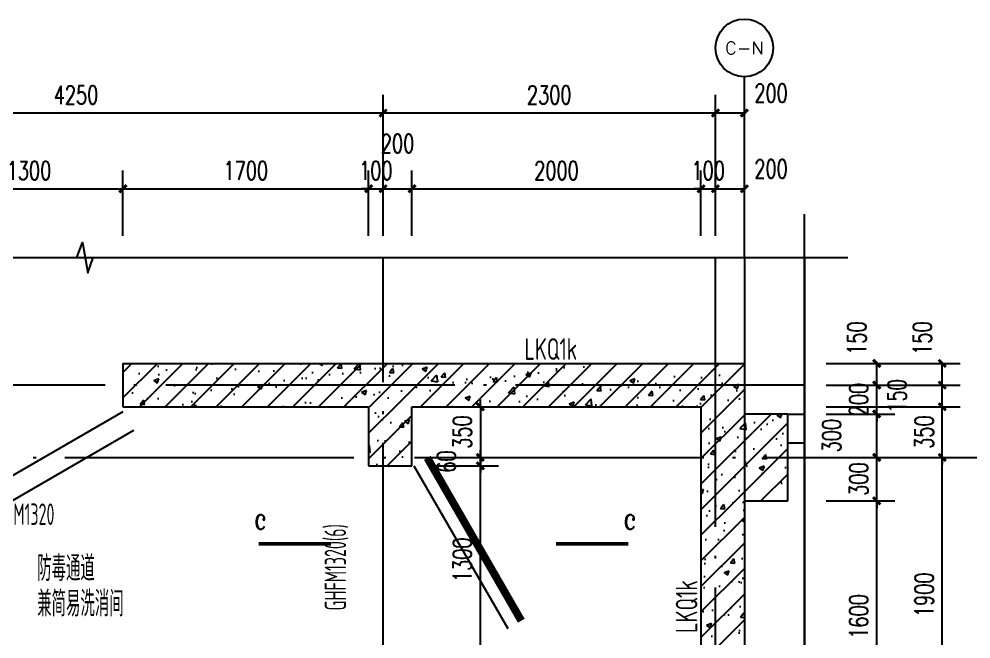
# Model space of a CAD drawing. Extents: x 37906 to 290206, y -18154 to 41246.
# Drawn here: x 255378 to 261965, y 20064 to 24351 of the extents above; entities that cross this region are included whole.
import ezdxf
from ezdxf.enums import TextEntityAlignment as Align

# ---------------------------------------------------------------- set-up
doc = ezdxf.new("R2010")
doc.units = 0
doc.header["$LTSCALE"] = 1000
doc.header["$MEASUREMENT"] = 0
doc.linetypes.add('DOTE', pattern=[2.42, 2, -0.2, 0.02, -0.2])
for name, color, linetype in [('A-COLUMN', 2, 'Continuous'), ('A-WALL', 2, 'Continuous'), ('AXIS', 3, 'Continuous'), ('AXIS_TEXT', 7, 'Continuous'), ('DIM_SYMB', 3, 'Continuous'), ('DOTE', 1, 'DOTE'), ('PUB_DIM', 3, 'Continuous'), ('PUB_HATCH', 8, 'Continuous'), ('PUB_TEXT', 7, 'Continuous'), ('RF-M', 7, 'Continuous'), ('RF-MBH', 11, 'Continuous'), ('RF-QT', 30, 'Continuous')]:
    doc.layers.add(name, color=color, linetype=linetype)
doc.layers.add('RF-WZ', color=110, linetype='Continuous', lineweight=0)
doc.styles.add('8B2_02', font='tssdeng.shx', dxfattribs={"width": 0.6, "bigfont": 'TSSDCHN.shx'})
doc.styles.add('_TCH_AXIS', font='COMPLEX', dxfattribs={"bigfont": 'GBCBIG'})
doc.styles.add('_TCH_DIM_T3', font='SIMPLEX', dxfattribs={"width": 0.705882, "bigfont": 'GBCBIG'})
doc.styles.add('_TCH_LABEL', font='COMPLEX', dxfattribs={"bigfont": 'GBCBIG'})
doc.styles.add('_TCH_WINDOW', font='tssdeng.shx', dxfattribs={"width": 0.8, "height": 3.5, "bigfont": 'tssdchn.shx'})
doc.styles.add('COMPLEX', font='COMPLEX.shx', dxfattribs={"width": 0.65})
doc.styles.get("Standard").update_dxf_attribs({"font": 'tssdeng2.shx', "width": 0.7, "bigfont": 'hztxt.shx'})
doc.dimstyles.new('_TCH_ARCH&&50', dxfattribs={"dimtxt": 127.5, "dimasz": 50, "dimexe": 125, "dimexo": 150, "dimgap": 61.25, "dimtad": 1, "dimdec": 0, "dimrnd": 5, "dimzin": 0, "dimdsep": 46, "dimtxsty": '_TCH_DIM_T3', "dimblk": 'ARCHTICK', "dimcen": 0.09, "dimclrt": 7, "dimazin": 2, "dimtfac": 1, "dimtdec": 0, "dimtix": 1, "dimtmove": 2, "dimatfit": 3, "dimfxl": 1, "dimtolj": 1, "dimtzin": 0, "dimarcsym": 0})
pattern_1 = [(45, (-1578335.02, -23544.15), (-88.388348, 88.388348), []), (50, (-1578335.02, -23544.15), (358.63009, -31.376067), [37.5, -412.5]), (355, (-1578335.02, -23544.15), (-69.37567, 376.09607), [30, -330]), (100.4514, (-1578305.13, -23546.77), (289.25469, 344.71977), [31.870095, -350.571056]), (46.1842, (-1578335, -23444.15), (533.62052, -82.75951), [56.25, -618.75]), (96.6356, (-1578290.55, -23451.05), (467.33135, 487.05894), [47.80514, -525.8565]), (351.1842, (-1578335, -23444.15), (467.33097, 487.0593), [45, -495]), (21, (-1578285.02, -23469.15), (298.453526, -201.309445), [37.5, -412.5]), (326, (-1578285.02, -23469.15), (121.657666, 362.57502), [30, -330]), (71.4514, (-1578260.15, -23485.93), (420.111314, 161.26525), [31.870095, -350.571056]), (37.5, (-1578335.02, -23544.15), (6.079928, 166.446927), [0, -326, 0, -335, 0, -331.25]), (7.5, (-1578335.02, -23544.15), (131.534769, 197.205856), [0, -191, 0, -318.5, 0, -126.25]), (327.5, (-1578446.52, -23544.15), (266.911218, -11.277436), [0, -125, 0, -390, 0, -517.5]), (317.5, (-1578496.52, -23544.15), (291.593085, 50.05249), [0, -162.5, 0, -259, 0, -367.5])]

# ---------------------------------------------------------------- blocks, each defined once
blk = doc.blocks.new('_ArchTick')
at = {"color": 0, "linetype": 'ByBlock', "const_width": 0.4}
blk.add_lwpolyline([(-0.5, -0.5), (0.5, 0.5)], dxfattribs=at)
blk = doc.blocks.new('*D684')
at = {"layer": 'Defpoints', "color": 0}
for p in [(260813, 21019.5), (261313, 21019.5), (260813, 19419.5)]:
    blk.add_point(p, dxfattribs=at)
at = {"layer": 'PUB_DIM', "color": 0, "lineweight": -2}
for p, q in [((260963, 21019.5), (261438, 21019.5)), ((261313, 19419.5), (261313, 21019.5)), ((260963, 19419.5), (261438, 19419.5))]:
    blk.add_line(p, q, dxfattribs=at)
at = {"layer": 'PUB_DIM', "color": 0, "lineweight": -2, "xscale": 50, "yscale": 50, "zscale": 50}
for p, rotation in [((261313, 21019.5), 90), ((261313, 19419.5), 270)]:
    blk.add_blockref('_ArchTick', p, dxfattribs=dict(at, rotation=rotation))
at = {"layer": 'PUB_DIM', "color": 7, "insert": (261188, 20219.5), "char_height": 127.5, "attachment_point": 5, "rotation": 90, "style": '_TCH_DIM_T3'}
blk.add_mtext('\\A1;1600', dxfattribs=at)
blk = doc.blocks.new('*D685')
at = {"layer": 'Defpoints', "color": 0}
for p in [(260813, 21319.5), (261313, 21319.5), (260813, 21019.5)]:
    blk.add_point(p, dxfattribs=at)
at = {"layer": 'PUB_DIM', "color": 0, "lineweight": -2}
for p, q in [((261313, 21319.5), (261313, 21369.5)), ((260963, 21319.5), (261438, 21319.5)), ((261313, 21019.5), (261313, 21319.5)), ((260963, 21019.5), (261438, 21019.5)), ((261313, 21019.5), (261313, 20969.5))]:
    blk.add_line(p, q, dxfattribs=at)
at = {"layer": 'PUB_DIM', "color": 0, "lineweight": -2, "xscale": 50, "yscale": 50, "zscale": 50}
for p, rotation in [((261313, 21319.5), 270), ((261313, 21019.5), 90)]:
    blk.add_blockref('_ArchTick', p, dxfattribs=dict(at, rotation=rotation))
at = {"layer": 'PUB_DIM', "color": 7, "insert": (261188, 21169.5), "char_height": 127.5, "attachment_point": 5, "rotation": 90, "style": '_TCH_DIM_T3'}
blk.add_mtext('\\A1;300', dxfattribs=at)
blk = doc.blocks.new('*D686')
at = {"layer": 'Defpoints', "color": 0}
for p in [(260813, 21619.5), (261313, 21619.5), (260813, 21319.5)]:
    blk.add_point(p, dxfattribs=at)
at = {"layer": 'PUB_DIM', "color": 0, "lineweight": -2}
for p, q in [((260963, 21619.5), (261438, 21619.5)), ((261313, 21319.5), (261313, 21619.5)), ((260963, 21319.5), (261438, 21319.5))]:
    blk.add_line(p, q, dxfattribs=at)
at = {"layer": 'PUB_DIM', "color": 0, "lineweight": -2, "xscale": 50, "yscale": 50, "zscale": 50}
for p, rotation in [((261313, 21619.5), 90), ((261313, 21319.5), 270)]:
    blk.add_blockref('_ArchTick', p, dxfattribs=dict(at, rotation=rotation))
at = {"layer": 'PUB_DIM', "color": 7, "insert": (261000.5, 21469.5), "char_height": 127.5, "attachment_point": 5, "rotation": 90, "style": '_TCH_DIM_T3'}
blk.add_mtext('\\A1;300', dxfattribs=at)
blk = doc.blocks.new('*D687')
at = {"layer": 'Defpoints', "color": 0}
for p in [(260813, 21819.5), (261313, 21819.5), (260813, 21619.5)]:
    blk.add_point(p, dxfattribs=at)
at = {"layer": 'PUB_DIM', "color": 0, "lineweight": -2}
for p, q in [((261313, 21819.5), (261313, 21869.5)), ((260963, 21819.5), (261438, 21819.5)), ((261313, 21619.5), (261313, 21819.5)), ((260963, 21619.5), (261438, 21619.5)), ((261313, 21619.5), (261313, 21569.5))]:
    blk.add_line(p, q, dxfattribs=at)
at = {"layer": 'PUB_DIM', "color": 0, "lineweight": -2, "xscale": 50, "yscale": 50, "zscale": 50}
for p, rotation in [((261313, 21819.5), 270), ((261313, 21619.5), 90)]:
    blk.add_blockref('_ArchTick', p, dxfattribs=dict(at, rotation=rotation))
at = {"layer": 'PUB_DIM', "color": 7, "insert": (261188, 21719.5), "char_height": 127.5, "attachment_point": 5, "rotation": 90, "style": '_TCH_DIM_T3'}
blk.add_mtext('\\A1;200', dxfattribs=at)
blk = doc.blocks.new('*D688')
at = {"layer": 'Defpoints', "color": 0}
for p in [(260813, 21969.5), (261313, 21969.5), (260813, 21819.5)]:
    blk.add_point(p, dxfattribs=at)
at = {"layer": 'PUB_DIM', "color": 0, "lineweight": -2}
for p, q in [((260963, 21969.5), (261438, 21969.5)), ((261313, 21819.5), (261313, 21969.5)), ((260963, 21819.5), (261438, 21819.5))]:
    blk.add_line(p, q, dxfattribs=at)
at = {"layer": 'PUB_DIM', "color": 0, "lineweight": -2, "xscale": 50, "yscale": 50, "zscale": 50}
for p, rotation in [((261313, 21969.5), 90), ((261313, 21819.5), 270)]:
    blk.add_blockref('_ArchTick', p, dxfattribs=dict(at, rotation=rotation))
at = {"layer": 'PUB_DIM', "color": 7, "insert": (261175.5, 22144.5), "char_height": 127.5, "attachment_point": 5, "rotation": 90, "style": '_TCH_DIM_T3'}
blk.add_mtext('\\A1;150', dxfattribs=at)
blk = doc.blocks.new('*D691')
at = {"layer": 'Defpoints', "color": 0}
for p in [(260813, 21319.5), (261766, 21319.5), (260813, 19419.5)]:
    blk.add_point(p, dxfattribs=at)
at = {"layer": 'PUB_DIM', "color": 0, "lineweight": -2}
for p, q in [((260963, 21319.5), (261891, 21319.5)), ((261766, 19419.5), (261766, 21319.5)), ((260963, 19419.5), (261891, 19419.5))]:
    blk.add_line(p, q, dxfattribs=at)
at = {"layer": 'PUB_DIM', "color": 0, "lineweight": -2, "xscale": 50, "yscale": 50, "zscale": 50}
for p, rotation in [((261766, 21319.5), 90), ((261766, 19419.5), 270)]:
    blk.add_blockref('_ArchTick', p, dxfattribs=dict(at, rotation=rotation))
at = {"layer": 'PUB_DIM', "color": 7, "insert": (261641, 20369.5), "char_height": 127.5, "attachment_point": 5, "rotation": 90, "style": '_TCH_DIM_T3'}
blk.add_mtext('\\A1;1900', dxfattribs=at)
blk = doc.blocks.new('*D692')
at = {"layer": 'Defpoints', "color": 0}
for p in [(260813, 21669.5), (261766, 21669.5), (260813, 21319.5)]:
    blk.add_point(p, dxfattribs=at)
at = {"layer": 'PUB_DIM', "color": 0, "lineweight": -2}
for p, q in [((261766, 21669.5), (261766, 21719.5)), ((260963, 21669.5), (261891, 21669.5)), ((261766, 21319.5), (261766, 21669.5)), ((260963, 21319.5), (261891, 21319.5)), ((261766, 21319.5), (261766, 21269.5))]:
    blk.add_line(p, q, dxfattribs=at)
at = {"layer": 'PUB_DIM', "color": 0, "lineweight": -2, "xscale": 50, "yscale": 50, "zscale": 50}
for p, rotation in [((261766, 21669.5), 270), ((261766, 21319.5), 90)]:
    blk.add_blockref('_ArchTick', p, dxfattribs=dict(at, rotation=rotation))
at = {"layer": 'PUB_DIM', "color": 7, "insert": (261641, 21494.5), "char_height": 127.5, "attachment_point": 5, "rotation": 90, "style": '_TCH_DIM_T3'}
blk.add_mtext('\\A1;350', dxfattribs=at)
blk = doc.blocks.new('*D693')
at = {"layer": 'Defpoints', "color": 0}
for p in [(260813, 21819.5), (261766, 21819.5), (260813, 21669.5)]:
    blk.add_point(p, dxfattribs=at)
at = {"layer": 'PUB_DIM', "color": 0, "lineweight": -2}
for p, q in [((260963, 21819.5), (261891, 21819.5)), ((261766, 21669.5), (261766, 21819.5)), ((260963, 21669.5), (261891, 21669.5))]:
    blk.add_line(p, q, dxfattribs=at)
at = {"layer": 'PUB_DIM', "color": 0, "lineweight": -2, "xscale": 50, "yscale": 50, "zscale": 50}
for p, rotation in [((261766, 21819.5), 90), ((261766, 21669.5), 270)]:
    blk.add_blockref('_ArchTick', p, dxfattribs=dict(at, rotation=rotation))
at = {"layer": 'PUB_DIM', "color": 7, "insert": (261453.5, 21744.5), "char_height": 127.5, "attachment_point": 5, "rotation": 90, "style": '_TCH_DIM_T3'}
blk.add_mtext('\\A1;150', dxfattribs=at)
blk = doc.blocks.new('*D694')
at = {"layer": 'Defpoints', "color": 0}
for p in [(260813, 21969.5), (261766, 21969.5), (260813, 21819.5)]:
    blk.add_point(p, dxfattribs=at)
at = {"layer": 'PUB_DIM', "color": 0, "lineweight": -2}
for p, q in [((260963, 21969.5), (261891, 21969.5)), ((261766, 21819.5), (261766, 21969.5)), ((260963, 21819.5), (261891, 21819.5))]:
    blk.add_line(p, q, dxfattribs=at)
at = {"layer": 'PUB_DIM', "color": 0, "lineweight": -2, "xscale": 50, "yscale": 50, "zscale": 50}
for p, rotation in [((261766, 21969.5), 90), ((261766, 21819.5), 270)]:
    blk.add_blockref('_ArchTick', p, dxfattribs=dict(at, rotation=rotation))
at = {"layer": 'PUB_DIM', "color": 7, "insert": (261628.5, 22144.5), "char_height": 127.5, "attachment_point": 5, "rotation": 90, "style": '_TCH_DIM_T3'}
blk.add_mtext('\\A1;150', dxfattribs=at)
blk = doc.blocks.new('*D711')
at = {"layer": 'Defpoints', "color": 0}
for p in [(256096.9, 23177.5), (254796.9, 22700.9), (256096.9, 22700.9)]:
    blk.add_point(p, dxfattribs=at)
at = {"layer": 'PUB_DIM', "color": 0, "lineweight": -2}
for p, q in [((254796.9, 22850.9), (254796.9, 23302.5)), ((256096.9, 22850.9), (256096.9, 23302.5)), ((254796.9, 23177.5), (256096.9, 23177.5))]:
    blk.add_line(p, q, dxfattribs=at)
at = {"layer": 'PUB_DIM', "color": 0, "lineweight": -2, "xscale": 50, "yscale": 50, "zscale": 50, "rotation": 180}
blk.add_blockref('_ArchTick', (254796.9, 23177.5), dxfattribs=at)
at = {"layer": 'PUB_DIM', "color": 0, "lineweight": -2, "xscale": 50, "yscale": 50, "zscale": 50}
blk.add_blockref('_ArchTick', (256096.9, 23177.5), dxfattribs=at)
at = {"layer": 'PUB_DIM', "color": 7, "insert": (255446.9, 23302.5), "char_height": 127.5, "attachment_point": 5, "style": '_TCH_DIM_T3'}
blk.add_mtext('\\A1;1300', dxfattribs=at)
blk = doc.blocks.new('*D712')
at = {"layer": 'Defpoints', "color": 0}
for p in [(257797.1, 23177.5), (256096.9, 22700.9), (257797.1, 22700.9)]:
    blk.add_point(p, dxfattribs=at)
at = {"layer": 'PUB_DIM', "color": 0, "lineweight": -2}
for p, q in [((256096.9, 22850.9), (256096.9, 23302.5)), ((257797.1, 22850.9), (257797.1, 23302.5)), ((256096.9, 23177.5), (257797.1, 23177.5))]:
    blk.add_line(p, q, dxfattribs=at)
at = {"layer": 'PUB_DIM', "color": 0, "lineweight": -2, "xscale": 50, "yscale": 50, "zscale": 50, "rotation": 180}
blk.add_blockref('_ArchTick', (256096.9, 23177.5), dxfattribs=at)
at = {"layer": 'PUB_DIM', "color": 0, "lineweight": -2, "xscale": 50, "yscale": 50, "zscale": 50}
blk.add_blockref('_ArchTick', (257797.1, 23177.5), dxfattribs=at)
at = {"layer": 'PUB_DIM', "color": 7, "insert": (256947, 23302.5), "char_height": 127.5, "attachment_point": 5, "style": '_TCH_DIM_T3'}
blk.add_mtext('\\A1;1700', dxfattribs=at)
blk = doc.blocks.new('*D713')
at = {"layer": 'Defpoints', "color": 0}
for p in [(257897.1, 23177.5), (257797.1, 22700.9), (257897.1, 22700.9)]:
    blk.add_point(p, dxfattribs=at)
at = {"layer": 'PUB_DIM', "color": 0, "lineweight": -2}
for p, q in [((257797.1, 22850.9), (257797.1, 23302.5)), ((257897.1, 22850.9), (257897.1, 23302.5)), ((257797.1, 23177.5), (257747.1, 23177.5)), ((257797.1, 23177.5), (257897.1, 23177.5)), ((257897.1, 23177.5), (257947.1, 23177.5))]:
    blk.add_line(p, q, dxfattribs=at)
at = {"layer": 'PUB_DIM', "color": 0, "lineweight": -2, "xscale": 50, "yscale": 50, "zscale": 50}
blk.add_blockref('_ArchTick', (257797.1, 23177.5), dxfattribs=at)
at = {"layer": 'PUB_DIM', "color": 0, "lineweight": -2, "xscale": 50, "yscale": 50, "zscale": 50, "rotation": 180}
blk.add_blockref('_ArchTick', (257897.1, 23177.5), dxfattribs=at)
at = {"layer": 'PUB_DIM', "color": 7, "insert": (257847.1, 23302.5), "char_height": 127.5, "attachment_point": 5, "style": '_TCH_DIM_T3'}
blk.add_mtext('\\A1;100', dxfattribs=at)
blk = doc.blocks.new('*D714')
at = {"layer": 'Defpoints', "color": 0}
for p in [(258097.1, 23177.5), (257897.1, 22700.9), (258097.1, 22700.9)]:
    blk.add_point(p, dxfattribs=at)
at = {"layer": 'PUB_DIM', "color": 0, "lineweight": -2}
for p, q in [((257897.1, 22850.9), (257897.1, 23302.5)), ((258097.1, 22850.9), (258097.1, 23302.5)), ((257897.1, 23177.5), (258097.1, 23177.5))]:
    blk.add_line(p, q, dxfattribs=at)
at = {"layer": 'PUB_DIM', "color": 0, "lineweight": -2, "xscale": 50, "yscale": 50, "zscale": 50, "rotation": 180}
blk.add_blockref('_ArchTick', (257897.1, 23177.5), dxfattribs=at)
at = {"layer": 'PUB_DIM', "color": 0, "lineweight": -2, "xscale": 50, "yscale": 50, "zscale": 50}
blk.add_blockref('_ArchTick', (258097.1, 23177.5), dxfattribs=at)
at = {"layer": 'PUB_DIM', "color": 7, "insert": (257997.1, 23490), "char_height": 127.5, "attachment_point": 5, "style": '_TCH_DIM_T3'}
blk.add_mtext('\\A1;200', dxfattribs=at)
blk = doc.blocks.new('*D715')
at = {"layer": 'Defpoints', "color": 0}
for p in [(260096.9, 23177.5), (258097.1, 22700.9), (260096.9, 22700.9)]:
    blk.add_point(p, dxfattribs=at)
at = {"layer": 'PUB_DIM', "color": 0, "lineweight": -2}
for p, q in [((258097.1, 22850.9), (258097.1, 23302.5)), ((260096.9, 22850.9), (260096.9, 23302.5)), ((258097.1, 23177.5), (260096.9, 23177.5))]:
    blk.add_line(p, q, dxfattribs=at)
at = {"layer": 'PUB_DIM', "color": 0, "lineweight": -2, "xscale": 50, "yscale": 50, "zscale": 50, "rotation": 180}
blk.add_blockref('_ArchTick', (258097.1, 23177.5), dxfattribs=at)
at = {"layer": 'PUB_DIM', "color": 0, "lineweight": -2, "xscale": 50, "yscale": 50, "zscale": 50}
blk.add_blockref('_ArchTick', (260096.9, 23177.5), dxfattribs=at)
at = {"layer": 'PUB_DIM', "color": 7, "insert": (259097, 23302.5), "char_height": 127.5, "attachment_point": 5, "style": '_TCH_DIM_T3'}
blk.add_mtext('\\A1;2000', dxfattribs=at)
blk = doc.blocks.new('*D716')
at = {"layer": 'Defpoints', "color": 0}
for p in [(260196.9, 23177.5), (260096.9, 22700.9), (260196.9, 22700.9)]:
    blk.add_point(p, dxfattribs=at)
at = {"layer": 'PUB_DIM', "color": 0, "lineweight": -2}
for p, q in [((260096.9, 22850.9), (260096.9, 23302.5)), ((260196.9, 22850.9), (260196.9, 23302.5)), ((260096.9, 23177.5), (260046.9, 23177.5)), ((260096.9, 23177.5), (260196.9, 23177.5)), ((260196.9, 23177.5), (260246.9, 23177.5))]:
    blk.add_line(p, q, dxfattribs=at)
at = {"layer": 'PUB_DIM', "color": 0, "lineweight": -2, "xscale": 50, "yscale": 50, "zscale": 50}
blk.add_blockref('_ArchTick', (260096.9, 23177.5), dxfattribs=at)
at = {"layer": 'PUB_DIM', "color": 0, "lineweight": -2, "xscale": 50, "yscale": 50, "zscale": 50, "rotation": 180}
blk.add_blockref('_ArchTick', (260196.9, 23177.5), dxfattribs=at)
at = {"layer": 'PUB_DIM', "color": 7, "insert": (260146.9, 23302.5), "char_height": 127.5, "attachment_point": 5, "style": '_TCH_DIM_T3'}
blk.add_mtext('\\A1;100', dxfattribs=at)
blk = doc.blocks.new('*D717')
at = {"layer": 'Defpoints', "color": 0}
for p in [(260396.9, 23177.5), (260196.9, 22700.9), (260396.9, 22700.9)]:
    blk.add_point(p, dxfattribs=at)
at = {"layer": 'PUB_DIM', "color": 0, "lineweight": -2}
for p, q in [((260196.9, 22850.9), (260196.9, 23302.5)), ((260396.9, 22850.9), (260396.9, 23302.5)), ((260196.9, 23177.5), (260396.9, 23177.5))]:
    blk.add_line(p, q, dxfattribs=at)
at = {"layer": 'PUB_DIM', "color": 0, "lineweight": -2, "xscale": 50, "yscale": 50, "zscale": 50, "rotation": 180}
blk.add_blockref('_ArchTick', (260196.9, 23177.5), dxfattribs=at)
at = {"layer": 'PUB_DIM', "color": 0, "lineweight": -2, "xscale": 50, "yscale": 50, "zscale": 50}
blk.add_blockref('_ArchTick', (260396.9, 23177.5), dxfattribs=at)
at = {"layer": 'PUB_DIM', "color": 7, "insert": (260581.9, 23315), "char_height": 127.5, "attachment_point": 5, "style": '_TCH_DIM_T3'}
blk.add_mtext('\\A1;200', dxfattribs=at)
blk = doc.blocks.new('*D733')
at = {"layer": 'Defpoints', "color": 0}
for p in [(257897.1, 23701.3), (253646.9, 22700.9), (257897.1, 22700.9)]:
    blk.add_point(p, dxfattribs=at)
at = {"layer": 'PUB_DIM', "color": 0, "lineweight": -2}
for p, q in [((253646.9, 22850.9), (253646.9, 23826.3)), ((257897.1, 22850.9), (257897.1, 23826.3)), ((253646.9, 23701.3), (257897.1, 23701.3))]:
    blk.add_line(p, q, dxfattribs=at)
at = {"layer": 'PUB_DIM', "color": 0, "lineweight": -2, "xscale": 50, "yscale": 50, "zscale": 50, "rotation": 180}
blk.add_blockref('_ArchTick', (253646.9, 23701.3), dxfattribs=at)
at = {"layer": 'PUB_DIM', "color": 0, "lineweight": -2, "xscale": 50, "yscale": 50, "zscale": 50}
blk.add_blockref('_ArchTick', (257897.1, 23701.3), dxfattribs=at)
at = {"layer": 'PUB_DIM', "color": 7, "insert": (255772, 23826.3), "char_height": 127.5, "attachment_point": 5, "style": '_TCH_DIM_T3'}
blk.add_mtext('\\A1;4250', dxfattribs=at)
blk = doc.blocks.new('*D734')
at = {"layer": 'Defpoints', "color": 0}
for p in [(260196.9, 23701.3), (257897.1, 22700.9), (260196.9, 22700.9)]:
    blk.add_point(p, dxfattribs=at)
at = {"layer": 'PUB_DIM', "color": 0, "lineweight": -2}
for p, q in [((257897.1, 22850.9), (257897.1, 23826.3)), ((260196.9, 22850.9), (260196.9, 23826.3)), ((257897.1, 23701.3), (260196.9, 23701.3))]:
    blk.add_line(p, q, dxfattribs=at)
at = {"layer": 'PUB_DIM', "color": 0, "lineweight": -2, "xscale": 50, "yscale": 50, "zscale": 50, "rotation": 180}
blk.add_blockref('_ArchTick', (257897.1, 23701.3), dxfattribs=at)
at = {"layer": 'PUB_DIM', "color": 0, "lineweight": -2, "xscale": 50, "yscale": 50, "zscale": 50}
blk.add_blockref('_ArchTick', (260196.9, 23701.3), dxfattribs=at)
at = {"layer": 'PUB_DIM', "color": 7, "insert": (259047, 23826.3), "char_height": 127.5, "attachment_point": 5, "style": '_TCH_DIM_T3'}
blk.add_mtext('\\A1;2300', dxfattribs=at)
blk = doc.blocks.new('*D735')
at = {"layer": 'Defpoints', "color": 0}
for p in [(260396.9, 23701.3), (260196.9, 22700.9), (260396.9, 22700.9)]:
    blk.add_point(p, dxfattribs=at)
at = {"layer": 'PUB_DIM', "color": 0, "lineweight": -2}
for p, q in [((260196.9, 22850.9), (260196.9, 23826.3)), ((260396.9, 22850.9), (260396.9, 23826.3)), ((260196.9, 23701.3), (260396.9, 23701.3))]:
    blk.add_line(p, q, dxfattribs=at)
at = {"layer": 'PUB_DIM', "color": 0, "lineweight": -2, "xscale": 50, "yscale": 50, "zscale": 50, "rotation": 180}
blk.add_blockref('_ArchTick', (260196.9, 23701.3), dxfattribs=at)
at = {"layer": 'PUB_DIM', "color": 0, "lineweight": -2, "xscale": 50, "yscale": 50, "zscale": 50}
blk.add_blockref('_ArchTick', (260396.9, 23701.3), dxfattribs=at)
at = {"layer": 'PUB_DIM', "color": 7, "insert": (260581.9, 23838.8), "char_height": 127.5, "attachment_point": 5, "style": '_TCH_DIM_T3'}
blk.add_mtext('\\A1;200', dxfattribs=at)
blk = doc.blocks.new('$DorLib2D$00000180')
at = {"color": 0}
for p, q in [((-0.5571, 0.2418), (0.3089, 0.7418)), ((-0.5, 0.1429), (0.366, 0.6429))]:
    blk.add_line(p, q, dxfattribs=at)
blk = doc.blocks.new('$DorLib2D$00000192')
at = {"color": 0}
blk.add_line((-0.5, 0.125), (0.366, 0.625), dxfattribs=at)
at = {"color": 0, "const_width": 0.0417}
blk.add_lwpolyline([(-0.5417, 0.1972), (0.3244, 0.6972)], dxfattribs=at)
blk = doc.blocks.new('_AXISO')
blk.add_circle((0, 0), 0.5)
at = {"layer": 'AXIS_TEXT', "style": 'COMPLEX', "width": 1.041667}
blk.add_attdef('A', text='', height=0.56, dxfattribs=at).set_placement((-0.25, -0.28), (0.25, -0.28), align=Align.FIT)
blk = doc.blocks.new('*D1082')
at = {"layer": 'Defpoints', "color": 0}
for p in [(258070.2, 21261.8), (258570.2, 21261.8), (258070.2, 19961.8)]:
    blk.add_point(p, dxfattribs=at)
at = {"layer": 'PUB_DIM', "color": 0, "lineweight": -2}
for p, q in [((258220.2, 21261.8), (258695.2, 21261.8)), ((258570.2, 19961.8), (258570.2, 21261.8)), ((258220.2, 19961.8), (258695.2, 19961.8))]:
    blk.add_line(p, q, dxfattribs=at)
at = {"layer": 'PUB_DIM', "color": 0, "lineweight": -2, "xscale": 50, "yscale": 50, "zscale": 50}
for p, rotation in [((258570.2, 21261.8), 90), ((258570.2, 19961.8), 270)]:
    blk.add_blockref('_ArchTick', p, dxfattribs=dict(at, rotation=rotation))
at = {"layer": 'PUB_DIM', "color": 7, "insert": (258445.2, 20611.8), "char_height": 127.5, "attachment_point": 5, "rotation": 90, "style": '_TCH_DIM_T3'}
blk.add_mtext('\\A1;1300', dxfattribs=at)
blk = doc.blocks.new('*D1083')
at = {"layer": 'Defpoints', "color": 0}
for p in [(258070.2, 21319.5), (258570.2, 21319.5), (258070.2, 21261.8)]:
    blk.add_point(p, dxfattribs=at)
at = {"layer": 'PUB_DIM', "color": 0, "lineweight": -2}
for p, q in [((258570.2, 21319.5), (258570.2, 21369.5)), ((258220.2, 21319.5), (258695.2, 21319.5)), ((258570.2, 21261.8), (258570.2, 21319.5)), ((258220.2, 21261.8), (258695.2, 21261.8)), ((258570.2, 21261.8), (258570.2, 21211.8))]:
    blk.add_line(p, q, dxfattribs=at)
at = {"layer": 'PUB_DIM', "color": 0, "lineweight": -2, "xscale": 50, "yscale": 50, "zscale": 50}
for p, rotation in [((258570.2, 21319.5), 270), ((258570.2, 21261.8), 90)]:
    blk.add_blockref('_ArchTick', p, dxfattribs=dict(at, rotation=rotation))
at = {"layer": 'PUB_DIM', "color": 7, "insert": (258335.5, 21290.6), "char_height": 127.5, "attachment_point": 5, "rotation": 90, "style": '_TCH_DIM_T3'}
blk.add_mtext('\\A1;60', dxfattribs=at)
blk = doc.blocks.new('*D1084')
at = {"layer": 'Defpoints', "color": 0}
for p in [(258070.2, 21669.5), (258070.2, 21319.5), (258570.2, 21319.5)]:
    blk.add_point(p, dxfattribs=at)
at = {"layer": 'PUB_DIM', "color": 0, "lineweight": -2}
for p, q in [((258570.2, 21669.5), (258570.2, 21719.5)), ((258220.2, 21669.5), (258695.2, 21669.5)), ((258570.2, 21669.5), (258570.2, 21319.5)), ((258220.2, 21319.5), (258695.2, 21319.5)), ((258570.2, 21319.5), (258570.2, 21269.5))]:
    blk.add_line(p, q, dxfattribs=at)
at = {"layer": 'PUB_DIM', "color": 0, "lineweight": -2, "xscale": 50, "yscale": 50, "zscale": 50}
for p, rotation in [((258570.2, 21669.5), 270), ((258570.2, 21319.5), 90)]:
    blk.add_blockref('_ArchTick', p, dxfattribs=dict(at, rotation=rotation))
at = {"layer": 'PUB_DIM', "color": 7, "insert": (258445.2, 21494.5), "char_height": 127.5, "attachment_point": 5, "rotation": 90, "style": '_TCH_DIM_T3'}
blk.add_mtext('\\A1;350', dxfattribs=at)

msp = doc.modelspace()

# ---------------------------------------------------------------- hatches: boundary and pattern name
at = {"layer": 'PUB_HATCH'}
h = msp.add_hatch(dxfattribs=at)
h.set_pattern_fill('钢筋混凝土', color=256, scale=50, style=0)
h.set_pattern_definition(pattern_1)
h.paths.add_polyline_path([(257897.1, 21969.5), (256096.9, 21969.5), (256096.9, 21669.5), (257797.1, 21669.5), (257930.4, 21769.5)])
h = msp.add_hatch(dxfattribs=at)
h.set_pattern_fill('钢筋混凝土', color=256, scale=50, style=0)
h.set_pattern_definition(pattern_1)
h.paths.add_polyline_path([(257930.4, 21769.5), (258097.1, 21669.5), (260096.9, 21669.5), (260396.9, 21969.5), (257897.1, 21969.5)])
h = msp.add_hatch(dxfattribs=at)
h.set_pattern_fill('钢筋混凝土', color=256, scale=50, style=0)
h.set_pattern_definition(pattern_1)
h.paths.add_polyline_path([(260096.9, 21619.5), (260396.9, 21619.5), (260396.9, 21969.5), (260096.9, 21669.5)])
h = msp.add_hatch(dxfattribs=at)
h.set_pattern_fill('钢筋混凝土', color=256, scale=50, style=0)
h.set_pattern_definition(pattern_1)
h.paths.add_polyline_path([(257797.1, 21669.5), (257797.1, 21261.8), (258097.1, 21261.8), (258097.1, 21669.5), (257930.4, 21769.5)])
h = msp.add_hatch(dxfattribs=at)
h.set_pattern_fill('钢筋混凝土', color=256, scale=50, style=0)
h.set_pattern_definition(pattern_1)
h.paths.add_polyline_path([(260096.9, 21019.5), (260696.9, 21019.5), (260696.9, 21619.5), (260096.9, 21619.5)])
h = msp.add_hatch(dxfattribs=at)
h.set_pattern_fill('钢筋混凝土', color=256, scale=50, style=0)
h.set_pattern_definition(pattern_1)
h.paths.add_polyline_path([(260396.9, 21019.5), (260096.9, 21019.5), (260096.9, 19419.5), (260396.9, 19419.5)])

# ---------------------------------------------------------------- linework, layer by layer
msp.add_lwpolyline([(250855.6, 22700.9), (260813, 22700.9), (260813, 15930.5), (250855.6, 15930.5)], close=True)
at = {"layer": 'A-COLUMN'}
for p, q in [((260096.9, 21619.5), (260096.9, 21019.5)), ((260696.9, 21619.5), (260396.9, 21619.5)), ((260696.9, 21019.5), (260696.9, 21619.5)), ((260396.9, 21019.5), (260696.9, 21019.5))]:
    msp.add_line(p, q, dxfattribs=at)
at = {"layer": 'A-WALL'}
for p, q in [((260696.9, 21619.5), (260813, 21619.5)), ((260813, 21619.5), (260813, 21419.5)), ((260696.9, 21419.5), (260813, 21419.5))]:
    msp.add_line(p, q, dxfattribs=at)
at = {"layer": 'AXIS'}
for p, q in [((260396.9, 22700.9), (260396.9, 23950.9)), ((260839.9, 21319.5), (262089.3, 21319.5))]:
    msp.add_line(p, q, dxfattribs=at)
at = {"layer": 'DIM_SYMB'}
for points in [[(260813, 15630.5), (260813, 19259.4), (260708, 19297.7), (260918, 19334.7), (260813, 19371.9), (260813, 23000.9)], [(250555.6, 22700.9), (255778.1, 22700.9), (255816.3, 22805.9), (255853.3, 22595.9), (255890.6, 22700.9), (261113, 22700.9)]]:
    msp.add_lwpolyline(points, dxfattribs=at)
at = {"layer": 'DIM_SYMB', "const_width": 25}
for points in [[(257037.1, 20722), (257537.1, 20722)], [(259094.4, 20722), (259594.4, 20722)]]:
    msp.add_lwpolyline(points, dxfattribs=at)
at = {"layer": 'DOTE'}
for p, q in [((257897.1, 19419.5), (257897.1, 22700.9)), ((260196.9, 18419.5), (260196.9, 22700.9)), ((260396.9, 22700.9), (260396.9, 15748.2)), ((260813, 21819.5), (250855.6, 21819.5)), ((250855.6, 21319.5), (260839.9, 21319.5))]:
    msp.add_line(p, q, dxfattribs=at)
at = {"layer": 'RF-QT'}
for p, q in [((256096.9, 21969.5), (260396.9, 21969.5)), ((256096.9, 21969.5), (256096.9, 21669.5)), ((260396.9, 21969.5), (260396.9, 21619.5)), ((256096.9, 21669.5), (257797.1, 21669.5)), ((257797.1, 21669.5), (257797.1, 21261.8)), ((258097.1, 21261.8), (258097.1, 21669.5)), ((258097.1, 21669.5), (260096.9, 21669.5)), ((260096.9, 21669.5), (260096.9, 21619.5)), ((257797.1, 21261.8), (258097.1, 21261.8)), ((260096.9, 21019.5), (260096.9, 16819.5)), ((260396.9, 21019.5), (260396.9, 16819.5))]:
    msp.add_line(p, q, dxfattribs=at)

# ---------------------------------------------------------------- block references
at = {"layer": 'AXIS'}
ref = msp.add_blockref('_AXISO', (260396.9, 24150.9), dxfattribs=dict(at, xscale=400, yscale=400, zscale=400))
ref.add_attrib('A', 'C-N', dxfattribs={"layer": 'AXIS_TEXT', "height": 84.9, "style": '_TCH_AXIS'}).set_placement((260263.5, 24108.4), (260530.3, 24108.4), align=Align.FIT)
at = {"layer": 'RF-M'}
ref = msp.add_blockref('$DorLib2D$00000180', (255446.9, 21819.5), dxfattribs=dict(at, xscale=-1300, yscale=-1300, zscale=300))
ref.add_attrib('A', 'GHM1320', (255201.2, 20852.4), dxfattribs={"layer": 'RF-MBH', "height": 148.75, "style": '_TCH_WINDOW', "width": 0.564706})
ref = msp.add_blockref('$DorLib2D$00000192', (257947.1, 20611.8), dxfattribs=dict(at, xscale=-1300, yscale=-1300, zscale=300, rotation=90.00000000004444))
ref.add_attrib('A', 'GHFM1320(6)', (257641.6, 20261.3), dxfattribs={"layer": 'RF-MBH', "height": 148.75, "rotation": 90, "style": '_TCH_WINDOW', "width": 0.564706})

# ---------------------------------------------------------------- texts
at = {"width": 0.7}
msp.add_text('LKQ1k', height=150, dxfattribs=at).set_placement((258875.6, 21994.1))
msp.add_text('LKQ1k', height=150, rotation=90, dxfattribs=at).set_placement((260072.3, 20105.6))
at = {"layer": 'PUB_TEXT', "style": '_TCH_LABEL', "width": 0.705882}
for p in [(257004.6, 20822.6), (259561.9, 20822.6)]:
    msp.add_text('c', height=148.8, dxfattribs=at).set_placement(p)
at = {"layer": 'RF-WZ', "style": '8B2_02', "width": 0.6}
for s, p in [('防毒通道', (255503.5, 20464.9)), ('兼简易洗消间', (255503.5, 20219.9))]:
    msp.add_text(s, height=175, dxfattribs=at).set_placement(p)

# ---------------------------------------------------------------- dimensions: what is measured, and where the dimension line sits
at = {"layer": 'PUB_DIM'}
for base, p1, p2, angle, picture, middle in [((260396.9, 23701.3), (260196.9, 22700.9), (260396.9, 22700.9), 0, '*D735', (260581.9, 23838.8)), ((258097.1, 23177.5), (257897.1, 22700.9), (258097.1, 22700.9), 0, '*D714', (257997.1, 23490)), ((260396.9, 23177.5), (260196.9, 22700.9), (260396.9, 22700.9), 0, '*D717', (260581.9, 23315)), ((261313, 21969.5), (260813, 21819.5), (260813, 21969.5), 90, '*D688', (261175.5, 22144.5)), ((261766, 21969.5), (260813, 21819.5), (260813, 21969.5), 90, '*D694', (261628.5, 22144.5)), ((261766, 21819.5), (260813, 21669.5), (260813, 21819.5), 90, '*D693', (261453.5, 21744.5)), ((261313, 21619.5), (260813, 21319.5), (260813, 21619.5), 90, '*D686', (261000.5, 21469.5)), ((258570.2, 21319.5), (258070.2, 21261.8), (258070.2, 21319.5), 90, '*D1083', (258335.5, 21290.6))]:
    dim = msp.add_linear_dim(base=base, p1=p1, p2=p2, angle=angle, dimstyle='_TCH_ARCH&&50', dxfattribs=at)
    dim.commit()
    dim.dimension.update_dxf_attribs({"geometry": picture, "text_midpoint": middle, "dimtype": 161})
for p1, p2, distance, picture, middle in [((253646.9, 22700.9), (257897.1, 22700.9), 1000.4, '*D733', (255772, 23826.3)), ((257897.1, 22700.9), (260196.9, 22700.9), 1000.4, '*D734', (259047, 23826.3)), ((254796.9, 22700.9), (256096.9, 22700.9), 476.7, '*D711', (255446.9, 23302.5)), ((256096.9, 22700.9), (257797.1, 22700.9), 476.7, '*D712', (256947, 23302.5)), ((257797.1, 22700.9), (257897.1, 22700.9), 476.7, '*D713', (257847.1, 23302.5)), ((258097.1, 22700.9), (260096.9, 22700.9), 476.7, '*D715', (259097, 23302.5)), ((260096.9, 22700.9), (260196.9, 22700.9), 476.7, '*D716', (260146.9, 23302.5)), ((260813, 21619.5), (260813, 21819.5), -500, '*D687', (261188, 21719.5)), ((258070.2, 21669.5), (258070.2, 21319.5), 500, '*D1084', (258445.2, 21494.5)), ((260813, 21319.5), (260813, 21669.5), -953, '*D692', (261641, 21494.5)), ((260813, 21019.5), (260813, 21319.5), -500, '*D685', (261188, 21169.5)), ((260813, 19419.5), (260813, 21319.5), -953, '*D691', (261641, 20369.5)), ((258070.2, 19961.8), (258070.2, 21261.8), -500, '*D1082', (258445.2, 20611.8)), ((260813, 19419.5), (260813, 21019.5), -500, '*D684', (261188, 20219.5))]:
    dim = msp.add_aligned_dim(p1=p1, p2=p2, distance=distance, dimstyle='_TCH_ARCH&&50', dxfattribs=at)
    dim.commit()
    dim.dimension.update_dxf_attribs({"geometry": picture, "text_midpoint": middle})

doc.saveas('drawing.dxf')
